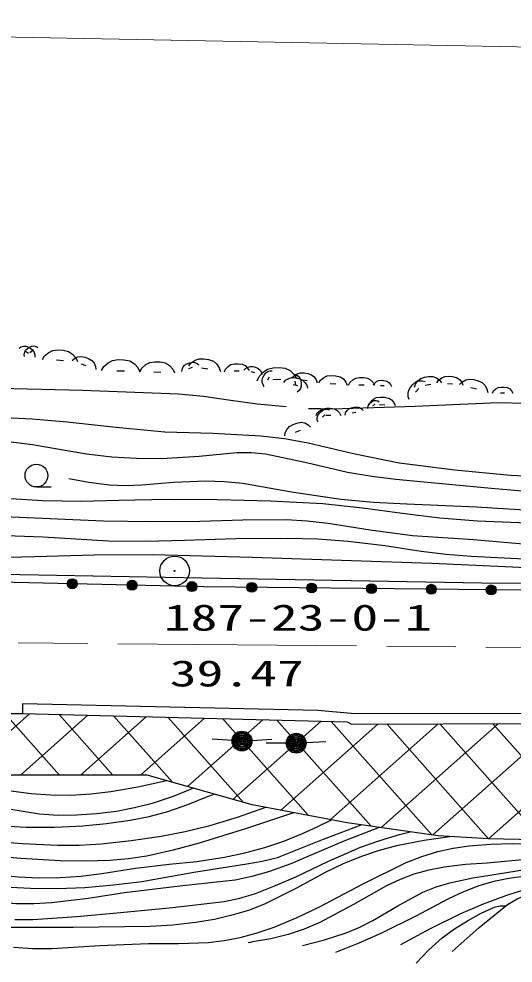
# Model space of a CAD drawing. Units: millimetres, scale not verified. Extents: x 40000 to 680000, y 20000 to 380000.
# Drawn here: x 282292 to 307127, y 267686 to 315129 of the extents above; entities that cross this region are included whole.
import ezdxf
from ezdxf.enums import TextEntityAlignment as Align

# ---------------------------------------------------------------- set-up
doc = ezdxf.new("R2010")
doc.units = ezdxf.units.MM
doc.header["$LTSCALE"] = 1000
doc.linetypes.add('CHAIN', pattern=[18.5, 12, -1.5, 3.5, -1.5])
for name, color, linetype, lineweight in [('M-BGD', 7, 'Continuous', 25), ('M-BGD-HTXT', 7, 'Continuous', 13), ('M-BMK', 2, 'CHAIN', 13), ('M-BMK-SRVR', 3, 'Continuous', 25)]:
    doc.layers.add(name, color=color, linetype=linetype, lineweight=lineweight)
doc.styles.add('ＭＳ ゴシック', font='')
doc.styles.get('ＭＳ ゴシック').set_extended_font_data('MS Gothic')

# ---------------------------------------------------------------- blocks, each defined once
blk = doc.blocks.new('BUHIN183')
at = {"layer": 'M-BGD'}
for radius in [249, 220, 191, 161, 132, 97.5, 67.5, 38.8, 7.5]:
    blk.add_circle((0, 0), radius, dxfattribs=at)
blk = doc.blocks.new('BUHIN184')
at = {"layer": 'M-BGD'}
for radius in [249, 220, 191, 161, 132, 97.5, 67.5, 38.8, 7.5]:
    blk.add_circle((0, 0), radius, dxfattribs=at)
blk = doc.blocks.new('BUHIN192')
at = {"layer": 'M-BGD'}
for radius in [498, 440, 382, 322, 265, 195, 135, 77.5, 15]:
    blk.add_circle((0, 0), radius, dxfattribs=at)
blk = doc.blocks.new('BUHIN446')
at = {"layer": 'M-BGD'}
blk.add_line((6, 90), (-6, -90), dxfattribs=at)
blk.add_lwpolyline([(-28, -452), (-122, -399), (-209, -293), (-261, -188), (-275, -53), (-267, 82), (-236, 223), (-168, 328), (-72, 408), (28, 452)], dxfattribs=at)
blk = doc.blocks.new('BUHIN448')
at = {"layer": 'M-BGD'}
blk.add_line((-62, 56), (62, -56), dxfattribs=at)
blk.add_lwpolyline([(311, -282), (218, -319), (91, -321), (-15, -298), (-121, -230), (-214, -146), (-298, -41), (-335, 68), (-337, 184), (-311, 282)], dxfattribs=at)
blk = doc.blocks.new('BUHIN244')
at = {"layer": 'M-BGD'}
blk.add_line((0, 124), (0, -124), dxfattribs=at)
blk.add_lwpolyline([(1, -621), (-133, -556), (-261, -420), (-341, -280), (-373, -97), (-373, 90), (-342, 285), (-258, 435), (-134, 553), (-1, 621)], dxfattribs=at)
blk = doc.blocks.new('BUHIN414')
at = {"layer": 'M-BGD'}
blk.add_line((6, 130), (-6, -130), dxfattribs=at)
blk.add_lwpolyline([(-28, -650), (-164, -576), (-291, -427), (-370, -277), (-394, -84), (-386, 111), (-345, 314), (-250, 466), (-115, 584), (28, 650)], dxfattribs=at)
blk = doc.blocks.new('BUHIN452')
at = {"layer": 'M-BGD'}
blk.add_line((-23, 136), (23, -136), dxfattribs=at)
blk.add_lwpolyline([(114, -678), (-44, -631), (-208, -505), (-322, -368), (-389, -173), (-423, 30), (-425, 249), (-361, 427), (-247, 579), (-114, 678)], dxfattribs=at)
blk = doc.blocks.new('BUHIN453')
at = {"layer": 'M-BGD'}
blk.add_line((11, 130), (-11, -130), dxfattribs=at)
blk.add_lwpolyline([(-56, -650), (-190, -569), (-311, -415), (-382, -262), (-398, -67), (-382, 128), (-332, 330), (-231, 478), (-90, 590), (56, 650)], dxfattribs=at)
blk = doc.blocks.new('BUHIN266')
at = {"layer": 'M-BGD'}
blk.add_line((0, 102), (0, -102), dxfattribs=at)
blk.add_lwpolyline([(1, -508), (-109, -455), (-213, -343), (-279, -229), (-305, -79), (-305, 73), (-280, 234), (-211, 356), (-110, 452), (-1, 508)], dxfattribs=at)
blk = doc.blocks.new('BUHIN824')
at = {"layer": 'M-BGD'}
blk.add_line((574, 1), (573, 747), dxfattribs=at)
blk.add_circle((0, 0), 574, dxfattribs=at)
blk = doc.blocks.new('BUHIN858')
at = {"layer": 'M-BMK-SRVR'}
for radius in [746, 22.5]:
    blk.add_circle((0, 0), radius, dxfattribs=at)

msp = doc.modelspace()

# ---------------------------------------------------------------- hatches: boundary and pattern name
at = {"layer": 'M-BGD'}
h = msp.add_hatch(dxfattribs=at)
h.set_pattern_fill('USER', color=256, style=0, pattern_type=2)
h.set_pattern_definition([(221.5834, (305890, 273937), (1327.42, -1495.98), []), (131.5834, (305890, 273937), (-1495.98, -1327.42), [])])
h.paths.add_polyline_path([(327391, 279697), (327390, 277024), (327088, 276723), (324942, 276346), (322985, 276196), (316469, 275217), (308638, 273861), (305890, 273937), (303368, 274087), (298796, 274727), (294015, 275631), (288744, 277137), (280232, 277137), (277860, 276798), (275450, 276761), (271083, 276120), (265069, 275141), (257953, 275104), (251625, 275367), (247220, 275669), (244923, 275894), (242664, 276233), (240255, 276610), (236799, 277174), (225617, 279396), (222003, 279471), (220271, 279546), (218789, 280773), (218827, 281564), (224625, 281489), (231816, 281376), (237275, 281188), (249049, 280962), (260761, 280773), (262757, 280585), (275611, 280284), (282479, 280224), (298781, 279810), (299007, 279697), (313931, 279735)])

# ---------------------------------------------------------------- linework, layer by layer
for p, q in [((282976, 298442), (282840, 298351)), ((282776, 298319), (282617, 298409)), ((284531, 297953), (284181, 297976)), ((285681, 297694), (285444, 297784)), ((290991, 297609), (290821, 297541)), ((291786, 297525), (291470, 297581)), ((287602, 297421), (287218, 297432)), ((289418, 297364), (289068, 297376)), ((293364, 297433), (293115, 297421)), ((294144, 297346), (293963, 297391)), ((294862, 297127), (294783, 296969)), ((295453, 297015), (295058, 296993)), ((296313, 296688), (296076, 296744)), ((296213, 296742), (296180, 296923)), ((296777, 296938), (296529, 296983)), ((298219, 296768), (297934, 296791)), ((299640, 296720), (299380, 296720)), ((302385, 296553), (302227, 296372)), ((305284, 296516), (305001, 296595)), ((300171, 295752), (300058, 295685)), ((299226, 295357), (299045, 295312)), ((296433, 294442), (296174, 294352)), ((270268, 287490), (282353, 287213)), ((282353, 287213), (291493, 287047)), ((291493, 287047), (305560, 286798)), ((305560, 286798), (314004, 286715)), ((297313, 280375), (282479, 280714)), ((282479, 280714), (282479, 280224)), ((275611, 280284), (282479, 280224)), ((282479, 280224), (298781, 279810)), ((298997, 280224), (297313, 280375)), ((312906, 280209), (298997, 280224)), ((298781, 279810), (299007, 279697)), ((299007, 279697), (313931, 279735)), ((293004, 278875), (292006, 278942)), ((294002, 278875), (294999, 278942)), ((295724, 278735), (294724, 278735)), ((296723, 278763), (297721, 278818)), ((288744, 277137), (280232, 277137)), ((294015, 275631), (288744, 277137)), ((298796, 274727), (294015, 275631)), ((303368, 274087), (298796, 274727)), ((305890, 273937), (303368, 274087)), ((308638, 273861), (305890, 273937))]:
    msp.add_line(p, q, dxfattribs=at)
for points in [[(282301, 298590), (282391, 298651), (282524, 298683), (282643, 298683), (282771, 298636), (282889, 298568), (283003, 298477), (283067, 298370), (283097, 298248), (283092, 298138)], [(282569, 298170), (282556, 298267), (282584, 298386), (282631, 298481), (282720, 298565), (282821, 298633), (282940, 298687), (283051, 298695), (283161, 298670), (283247, 298622)], [(283481, 298021), (283585, 298203), (283789, 298371), (283993, 298472), (284254, 298499), (284517, 298482), (284790, 298420), (284993, 298288), (285148, 298103), (285232, 297908)], [(284969, 297965), (285080, 298069), (285257, 298141), (285420, 298167), (285606, 298130), (285784, 298062), (285960, 297962), (286071, 297827), (286139, 297666), (286156, 297513)], [(286450, 297455), (286557, 297658), (286774, 297849), (286993, 297967), (287278, 298007), (287566, 297999), (287867, 297942), (288094, 297805), (288271, 297608), (288370, 297398)], [(290837, 297694), (290951, 297850), (291153, 297981), (291350, 298052), (291590, 298050), (291827, 298007), (292070, 297923), (292240, 297782), (292362, 297597), (292419, 297412)], [(288368, 297398), (288466, 297584), (288664, 297757), (288865, 297864), (289125, 297900), (289387, 297891), (289662, 297839), (289868, 297714), (290029, 297533), (290119, 297342)], [(290482, 297406), (290490, 297515), (290549, 297639), (290622, 297732), (290739, 297803), (290866, 297854), (291008, 297886), (291132, 297870), (291247, 297817), (291330, 297745)], [(292618, 297399), (292677, 297535), (292808, 297669), (292944, 297756), (293126, 297796), (293313, 297804), (293510, 297782), (293663, 297705), (293786, 297586), (293861, 297455)], [(293602, 297481), (293673, 297567), (293796, 297634), (293912, 297668), (294051, 297657), (294187, 297623), (294324, 297565), (294417, 297477), (294480, 297365), (294505, 297255)], [(294267, 296947), (294358, 297166), (294564, 297381), (294779, 297522), (295068, 297588), (295365, 297605), (295679, 297574), (295924, 297454), (296123, 297267), (296244, 297060)], [(294625, 296653), (294561, 296737), (294523, 296864), (294516, 296979), (294555, 297105), (294614, 297224), (294696, 297339), (294797, 297407), (294914, 297443), (295020, 297444)], [(295602, 296857), (295694, 296970), (295854, 297061), (296005, 297106), (296188, 297094), (296365, 297052), (296545, 296977), (296669, 296863), (296753, 296718), (296788, 296575)], [(296032, 297073), (296121, 297195), (296281, 297298), (296435, 297353), (296624, 297351), (296811, 297317), (297001, 297250), (297135, 297139), (297230, 296994), (297274, 296847)], [(296112, 297285), (296218, 297255), (296329, 297173), (296407, 297083), (296455, 296954), (296480, 296818), (296484, 296671), (296443, 296552), (296369, 296449), (296281, 296381)], [(297364, 296836), (297451, 296983), (297620, 297117), (297787, 297197), (298000, 297216), (298214, 297199), (298436, 297145), (298599, 297035), (298723, 296882), (298789, 296723)], [(298861, 296720), (298929, 296860), (299072, 296993), (299218, 297077), (299410, 297110), (299604, 297110), (299809, 297077), (299965, 296990), (300088, 296860), (300160, 296720)], [(304437, 296753), (304553, 296884), (304749, 296986), (304934, 297033), (305152, 297010), (305364, 296951), (305576, 296853), (305719, 296710), (305814, 296531), (305849, 296358)], [(295724, 295641), (294271, 295778), (292828, 295974), (291576, 296157), (290317, 296280), (285487, 296459), (280656, 296578), (278119, 296590), (275583, 296664), (275384, 296673), (275185, 296683)], [(301911, 296010), (301855, 296143), (301849, 296323), (301879, 296477), (301974, 296630), (302092, 296765), (302239, 296888), (302395, 296943), (302561, 296950), (302701, 296914)], [(307691, 295808), (306373, 295835), (302206, 295650), (298038, 295526), (297448, 295528), (296848, 295531)], [(298683, 295222), (298707, 295331), (298783, 295448), (298870, 295532), (298998, 295588), (299133, 295622), (299281, 295635), (299405, 295601), (299513, 295532), (299587, 295448)], [(299832, 295549), (299825, 295627), (299853, 295723), (299894, 295798), (299969, 295862), (300054, 295913), (300151, 295952), (300242, 295954), (300330, 295930), (300397, 295888)], [(251683, 294809), (256671, 294715), (261667, 294587), (263804, 294510), (265951, 294494), (268197, 294564), (270452, 294695), (273885, 294935), (277330, 295115), (279269, 295148), (281217, 295122), (282964, 295036), (284717, 294889), (287170, 294609), (289627, 294388), (292033, 294316), (294447, 294183), (295638, 294039), (296820, 293836), (299104, 293298), (301399, 292819), (304195, 292477), (306995, 292196), (311980, 291975)], [(295654, 294171), (295673, 294335), (295770, 294518), (295887, 294653), (296067, 294752), (296262, 294820), (296478, 294859), (296664, 294825), (296833, 294738), (296953, 294623)], [(311177, 291092), (306206, 291518), (301230, 291983), (300020, 292133), (298811, 292343), (296748, 292827), (294676, 293250), (293969, 293319), (293251, 293327), (291353, 293146), (289451, 293025), (288205, 293038), (286959, 293112), (285690, 293261), (284418, 293471), (282969, 293721), (281501, 293912)], [(284809, 292036), (285815, 291843), (286823, 291711), (287647, 291684), (288474, 291717), (290065, 291843), (291665, 291910), (292611, 291886), (293552, 291802), (295999, 291373), (298466, 291001), (300115, 290853), (301780, 290764), (305283, 290613), (308782, 290402), (313758, 290138), (318748, 289912), (322273, 289768), (325801, 289683), (327338, 289732), (328874, 289827)], [(309929, 289715), (305344, 289885), (303445, 290047), (301552, 290270), (299564, 290549), (297570, 290768), (294926, 290896), (292267, 290966), (289798, 290975), (287319, 290925), (285409, 290887), (283492, 290909), (279722, 291153), (275949, 291337), (270962, 291271), (265967, 291166), (263629, 291176), (261281, 291247), (257823, 291383), (254365, 291460)], [(253136, 290664), (258122, 290516), (263116, 290332), (265823, 290252), (268539, 290231), (272556, 290324), (276571, 290357), (281554, 290126), (286548, 289909), (288967, 289871), (291389, 289893), (293553, 289962), (295723, 289971), (296777, 289912), (297836, 289793), (299946, 289453), (302064, 289174), (305134, 288965), (308214, 288695)], [(308668, 287934), (305022, 288109), (303767, 288212), (302509, 288375), (300681, 288655), (298846, 288874), (297312, 288980), (295774, 289025), (293196, 289001), (290608, 288918), (288700, 288875), (286793, 288892), (283509, 289083), (280223, 289213), (275864, 289221), (271510, 289289), (266529, 289416), (261536, 289539), (256551, 289672), (251553, 289759)], [(254757, 288934), (259755, 288861), (263702, 288768), (267646, 288616), (272621, 288298), (277604, 288035), (280341, 288044), (283089, 288114), (286059, 288195), (289027, 288215), (294009, 288075), (299003, 287918), (303046, 287785), (307096, 287592), (309450, 287479)], [(393148, 288408), (386207, 288206), (380520, 287964), (372293, 287601), (363820, 287117), (355875, 286835), (349302, 286593), (339320, 286391), (328875, 286311), (313954, 286351), (291585, 286593), (270320, 287077), (256488, 287400), (242973, 287803), (233849, 287890)], [(278338, 276866), (280618, 276510), (282908, 276214), (283904, 276142), (284901, 276130), (285899, 276187), (286904, 276304), (288273, 276546), (289636, 276847), (289665, 276854), (289704, 276863)], [(268384, 275681), (271089, 275360), (273801, 275098), (278223, 274774), (282653, 274511), (284082, 274520), (285511, 274589), (286697, 274697), (287884, 274867), (288832, 275059), (289776, 275312), (290786, 275653), (291773, 276050), (291928, 276116), (292083, 276183)], [(291058, 276476), (290042, 276065), (288996, 275709), (288107, 275480), (287193, 275307), (286189, 275180), (285180, 275114), (284261, 275110), (283335, 275167), (281056, 275539), (278771, 275850), (276092, 275957), (273414, 276005), (271976, 276020), (270539, 276032)], [(296083, 275240), (293728, 274448), (291343, 273710), (290041, 273360), (288716, 273067), (287801, 272924), (286867, 272840), (285618, 272803), (284359, 272825), (282396, 272938), (280428, 273111), (276269, 273560), (272104, 274071), (268013, 274603), (263924, 275135)], [(294690, 275503), (293267, 275003), (291827, 274561), (290643, 274278), (289435, 274051), (287931, 273825), (286422, 273660), (285328, 273594), (284231, 273589), (282475, 273674), (280711, 273821), (276106, 274148), (271509, 274535), (268520, 274863), (265523, 275215)], [(252185, 274783), (257143, 274241), (262113, 273731), (265868, 273360), (269633, 272928), (274579, 272274), (279539, 271671), (281204, 271530), (282881, 271447), (284240, 271439), (285607, 271492), (287041, 271611), (288468, 271790), (291090, 272258), (293741, 272670), (294519, 272802), (295280, 272992), (297381, 273834), (299496, 274629)], [(257677, 275115), (262624, 274469), (267576, 273777), (270450, 273394), (273339, 273070), (276062, 272796), (278779, 272463), (280510, 272210), (282258, 272016), (283307, 271968), (284358, 271981), (285404, 272059), (286454, 272197), (288145, 272456), (289843, 272655), (291236, 272798), (292630, 273002), (293648, 273219), (294651, 273494), (295607, 273818), (296549, 274201), (297274, 274531), (298003, 274877)], [(300394, 274504), (298711, 273852), (297049, 273144), (295953, 272682), (294836, 272276), (294002, 272034), (293155, 271851), (290377, 271560), (287602, 271209), (285775, 270929), (283936, 270708), (283039, 270658), (282132, 270669), (278159, 271054), (274189, 271499), (271932, 271816), (269677, 272194), (267803, 272500), (265910, 272749), (263149, 272958), (260387, 273228), (256928, 273735), (253460, 274182)], [(282088, 269873), (282996, 269874), (285196, 270020), (287396, 270226), (290005, 270475), (292614, 270784), (293400, 270957), (294180, 271191), (295195, 271579), (296203, 272028), (297821, 272796), (299454, 273504), (300430, 273854), (301425, 274146), (301685, 274217), (301946, 274286)], [(304070, 274045), (302662, 273839), (301271, 273575), (300404, 273350), (299552, 273066), (298626, 272689), (297714, 272251), (296203, 271428), (294660, 270657), (293877, 270354), (293062, 270104), (292124, 269884), (291164, 269721), (290031, 269598), (288884, 269534), (285014, 269477), (281158, 269481)], [(282024, 268492), (282978, 268428), (283942, 268424), (286364, 268579), (288812, 268676), (290318, 268673), (291823, 268730), (292612, 268819), (293403, 268970), (294261, 269200), (295113, 269493), (296268, 269976), (297394, 270511), (299552, 271646), (301757, 272737), (302537, 273041), (303344, 273291), (304120, 273465), (304921, 273583), (306002, 273667), (307099, 273691), (309956, 273607)], [(307953, 272901), (305816, 272714), (304741, 272641), (303656, 272507), (302889, 272357), (302130, 272147), (301443, 271889), (300769, 271572), (299109, 270624), (297414, 269725), (296629, 269397), (295825, 269126), (294944, 268908), (294038, 268747), (293929, 268730), (293811, 268711)], [(296545, 268564), (297653, 268857), (298737, 269206), (299417, 269488), (300074, 269826), (301326, 270570), (302598, 271255), (303260, 271515), (303952, 271723), (305106, 271971), (306282, 272162), (307829, 272401)], [(318470, 268174), (317620, 269007), (316725, 269802), (316110, 270266), (315451, 270688), (314787, 271043), (314089, 271348), (313379, 271590), (312644, 271777), (311716, 271941), (310767, 272046), (309694, 272108), (308615, 272109), (307770, 272056), (306917, 271943), (306152, 271785), (305404, 271570), (304634, 271271), (303878, 270912), (302210, 270024), (300517, 269192), (299372, 268696), (298205, 268223)], [(301477, 268613), (302975, 269420), (304504, 270176), (305638, 270660), (306807, 271094), (307812, 271419), (308846, 271690), (309457, 271793), (310070, 271836), (310630, 271804), (311197, 271711), (312081, 271475), (312968, 271176), (313834, 270848), (314668, 270469), (315231, 270153), (315758, 269786), (316295, 269315), (316795, 268795), (316897, 268684), (317005, 268565)], [(304065, 268271), (305429, 269469), (306841, 270627), (307323, 270909), (307842, 271141), (308395, 271316), (308964, 271433), (309564, 271496), (310180, 271499), (310833, 271443), (311488, 271325), (312140, 271147), (312781, 270908), (313423, 270600), (314036, 270239), (314726, 269756), (315387, 269219), (315930, 268730), (316468, 268223)], [(302258, 267686), (302893, 268345), (303564, 268954), (304180, 269401), (304843, 269805), (305517, 270190), (306223, 270520), (306478, 270557), (306751, 270566)]]:
    msp.add_lwpolyline(points, dxfattribs=at)
at = {"layer": 'M-BGD-HTXT'}
msp.add_line((234379, 315129), (324120, 313392), dxfattribs=at)
at = {"layer": 'M-BMK'}
msp.add_line((268758, 283898), (323539, 283398), dxfattribs=at)

# ---------------------------------------------------------------- block references
at = {"rotation": 269.94175}
for name, p in [('BUHIN452', (302850, 296732)), ('BUHIN453', (303952, 296780)), ('BUHIN446', (300556, 296693)), ('BUHIN266', (306600, 296325)), ('BUHIN414', (300545, 295732)), ('BUHIN244', (297844, 295195)), ('BUHIN448', (297606, 295179)), ('BUHIN824', (283174, 292184)), ('BUHIN858', (290119, 287389)), ('BUHIN184', (284973, 286744)), ('BUHIN184', (287980, 286675)), ('BUHIN184', (290987, 286607)), ('BUHIN183', (293995, 286567)), ('BUHIN183', (297003, 286535)), ('BUHIN183', (300011, 286502)), ('BUHIN183', (303019, 286469)), ('BUHIN183', (306027, 286437)), ('BUHIN192', (293503, 278842)), ('BUHIN192', (296224, 278735))]:
    msp.add_blockref(name, p, dxfattribs=at)

# ---------------------------------------------------------------- texts
at = {"layer": 'M-BGD-HTXT', "style": 'ＭＳ ゴシック', "width": 1.5}
for s, p in [('187-23-0-1', (289572, 283996)), ('39.47', (289873, 281190))]:
    msp.add_text(s, height=1320, dxfattribs=at).set_placement(p, align=Align.BOTTOM_LEFT)

doc.saveas('drawing.dxf')
